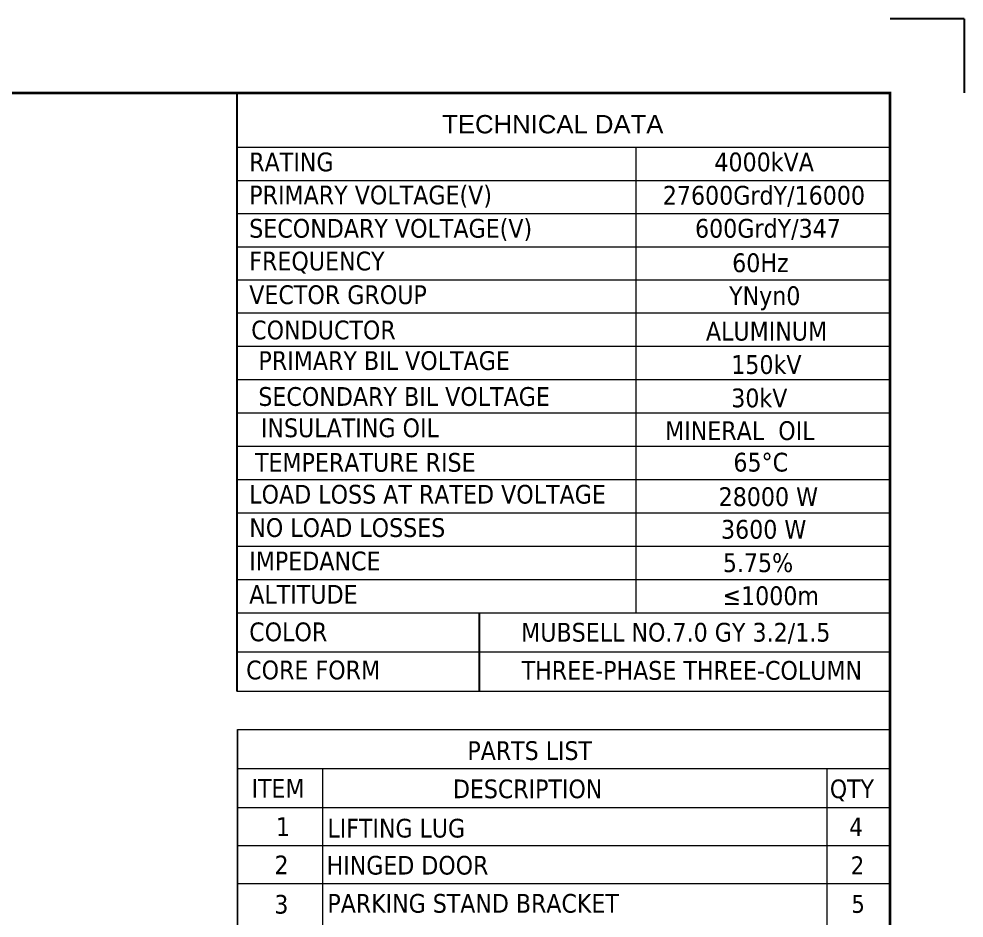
# Model space of a CAD drawing. Header units: millimetres. Extents: x 183355 to 194386, y -190559 to -183233.
# Drawn here: x 190567 to 193715, y -186229 to -183233 of the extents above; entities that cross this region are included whole.
import ezdxf
from ezdxf.enums import TextEntityAlignment as Align

# ---------------------------------------------------------------- set-up
doc = ezdxf.new("R2010")
doc.units = ezdxf.units.MM
doc.header["$LTSCALE"] = 13
doc.layers.add('1', color=4, linetype='Continuous')
doc.layers.add('6文字层', color=3, linetype='Continuous')
for name, color, linetype, lineweight in [('2细实线', 3, 'Continuous', 20), ('标注、文本', 3, 'Continuous', 25), ('铁心', 3, 'Continuous', 0)]:
    doc.layers.add(name, color=color, linetype=linetype, lineweight=lineweight)
doc.layers.add('paper', color=254, linetype='Continuous', plot=False)
doc.styles.add('PDF Arial', font='arial.ttf')
doc.styles.add('Tahoma$001', font='tahoma.ttf', dxfattribs={"height": 2.159784})
doc.styles.add('Tahoma_txtstyle_30.40_0_0', font='tahoma.ttf')

msp = doc.modelspace()

# ---------------------------------------------------------------- linework, layer by layer
at = {"layer": '1', "const_width": 8.634}
msp.add_lwpolyline([(183995.863, -190287.936), (193468.183, -190287.936), (193468.183, -183479.706), (183995.863, -183479.706), (183995.863, -190287.936)], dxfattribs=at)
at = {"layer": '2细实线', "linetype": 'ByBlock'}
msp.add_line((191294.284, -185600.092), (193468.183, -185600.092), dxfattribs=at)
at = {"layer": '6文字层'}
for points in [[(191292.779, -183479.706), (193468.183, -183479.706)], [(191292.779, -183479.706), (191292.779, -185472.591)], [(191294.284, -183479.706), (193468.183, -183479.706)], [(193468.183, -183479.706), (193468.183, -185211.787)], [(193468.183, -183479.706), (193468.183, -184767.391)]]:
    msp.add_lwpolyline(points, dxfattribs=at)
at = {"layer": 'paper'}
for q in [(193468.183, -183233.031), (193714.858, -183479.706)]:
    msp.add_line((193714.858, -183233.031), q, dxfattribs=at)
at = {"layer": '标注、文本'}
msp.add_line((192100.328, -185472.591), (192100.328, -185211.787), dxfattribs=at)
at = {"layer": '铁心'}
for points in [[(191292.779, -183660.044), (193468.183, -183660.044)], [(192622.016, -183660.044), (192622.016, -185211.787)], [(191292.779, -183771.182), (193468.183, -183771.182)], [(191292.779, -183881.272), (193468.183, -183881.272)], [(191292.779, -183992.41), (193468.183, -183992.41)], [(191292.779, -184102.5), (193468.183, -184102.5)], [(191292.779, -184212.59), (193468.183, -184212.59)], [(191292.779, -184323.728), (193468.183, -184323.728)], [(191292.779, -184434.867), (193468.183, -184434.867)], [(191292.779, -184546.005), (193468.183, -184546.005)], [(191292.779, -184656.095), (193468.183, -184656.095)], [(191292.779, -184767.233), (193468.183, -184767.233)], [(191292.779, -184767.233), (193468.183, -184767.233)], [(193468.183, -184767.391), (193468.183, -185026.786)], [(191292.779, -184878.372), (193468.183, -184878.372)], [(191292.779, -184989.51), (193468.183, -184989.51)], [(191292.779, -185100.648), (193468.183, -185100.648)], [(191292.779, -185211.787), (193468.183, -185211.787)], [(191292.779, -185211.787), (193468.183, -185211.787)], [(191292.779, -185211.787), (193468.183, -185211.787)], [(193468.183, -185211.787), (193468.183, -185471.361)], [(191292.779, -185342.189), (193468.183, -185342.189)], [(191292.779, -185342.189), (192716.68, -185342.189)], [(191292.78, -185342.189), (192716.68, -185342.189)], [(191292.779, -185472.591), (193468.183, -185472.591)], [(191292.779, -185472.591), (192716.68, -185472.591)], [(191292.78, -185472.591), (192716.68, -185472.591)], [(191294.284, -189054.561), (191294.284, -185600.092)], [(191294.284, -185600.092), (191294.284, -185730.546), (191294.284, -185730.546)], [(191294.284, -185730.546), (193468.183, -185730.546), (193468.183, -185860.692)], [(191294.284, -185730.546), (191294.284, -185860.692), (193468.183, -185860.692)], [(191578.383, -185730.546), (191578.383, -185860.692), (191578.383, -185860.692)], [(193257.481, -185730.546), (193257.481, -189054.561)], [(191294.284, -187009.257), (193468.183, -187009.257), (193468.183, -185860.692)], [(191294.284, -185860.692), (191294.284, -187009.257)], [(191578.383, -185860.692), (191578.383, -187009.257)], [(193468.183, -185987.664), (191294.284, -185987.664), (191294.284, -185987.664)], [(193468.183, -186115.165), (191294.284, -186115.165), (191294.284, -186115.165)]]:
    msp.add_lwpolyline(points, dxfattribs=at)

# ---------------------------------------------------------------- texts
for s, height, style, p in [('TECHNICAL DATA', 61.23886, 'PDF Arial', (191976.68, -183614.484)), ('RATING', 62.5336, 'Tahoma$001', (191333.927, -183740.776)), ('4000kVA', 62.5336, 'Tahoma$001', (192883.248, -183740.776)), ('PRIMARY VOLTAGE(V)', 62.53365, 'Tahoma$001', (191333.927, -183850.866)), ('27600GrdY/16000', 62.53365, 'Tahoma$001', (192711.32, -183851.914)), ('SECONDARY VOLTAGE(V)', 62.53365, 'Tahoma$001', (191333.927, -183962.004)), ('600GrdY/347', 62.53365, 'Tahoma$001', (192818.621, -183962.004)), ('FREQUENCY', 62.5336, 'Tahoma$001', (191333.927, -184071.046)), ('60Hz', 62.5336, 'Tahoma$001', (192942.404, -184076.694)), ('VECTOR GROUP', 62.53365, 'Tahoma$001', (191333.927, -184183.233)), ('YNyn0', 62.5336, 'Tahoma$001', (192932.087, -184186.476)), ('CONDUCTOR', 62.5336, 'Tahoma$001', (191340.365, -184300.686)), ('ALUMINUM', 62.5336, 'Tahoma$001', (192854.86, -184304.773)), ('150kV', 62.5336, 'Tahoma$001', (192939.294, -184415.912)), ('30kV', 62.5336, 'Tahoma$001', (192939.294, -184527.05)), ('MINERAL  OIL ', 62.53365, 'Tahoma$001', (192718.922, -184636.091)), ('LOAD LOSS AT RATED VOLTAGE', 62.53365, 'Tahoma$001', (191333.927, -184847.966)), ('28000 W', 62.5336, 'Tahoma$001', (192897.301, -184855.995)), ('NO LOAD LOSSES', 62.53365, 'Tahoma$001', (191333.927, -184959.104)), ('3600 W', 62.5336, 'Tahoma$001', (192905.176, -184964.895)), ('IMPEDANCE', 62.5336, 'Tahoma$001', (191333.927, -185070.242)), ('5.75%%%', 62.5336, 'Tahoma$001', (192911.198, -185076.037)), ('ALTITUDE', 62.5336, 'Tahoma$001', (191333.927, -185181.381)), ('≤1000m', 62.5336, 'Tahoma$001', (192910.216, -185186.054)), ('COLOR', 62.5336, 'Tahoma$001', (191333.834, -185306.513)), ('MUBSELL NO.7.0 GY 3.2/1.5', 62.53365, 'Tahoma$001', (192239.594, -185307.803)), ('CORE FORM', 62.5336, 'Tahoma$001', (191323.567, -185433.535)), ('THREE-PHASE THREE-COLUMN', 62.53365, 'Tahoma$001', (192240.98, -185434.953)), ('PARTS LIST', 62.3068, 'Tahoma_txtstyle_30.40_0_0', (192060.642, -185701.977)), ('ITEM', 62.3068, 'Tahoma_txtstyle_30.40_0_0', (191341.369, -185827.891)), ('DESCRIPTION', 62.30684, 'Tahoma_txtstyle_30.40_0_0', (192012.41, -185829.478)), ('QTY', 62.0327, 'Tahoma$001', (193267.673, -185829.193)), ('1', 62.307, 'Tahoma_txtstyle_30.40_0_0', (191422.843, -185955.392)), ('LIFTING LUG', 62.30684, 'Tahoma_txtstyle_30.40_0_0', (191594.384, -185960.494)), ('4', 61.153, 'Tahoma$001', (193332.206, -185955.392)), ('2', 62.307, 'Tahoma_txtstyle_30.40_0_0', (191418.081, -186082.893)), ('HINGED DOOR', 62.30684, 'Tahoma_txtstyle_30.40_0_0', (191591.739, -186083.951)), ('2', 59.574, 'Tahoma$001', (193337.497, -186082.893)), ('3', 62.307, 'Tahoma_txtstyle_30.40_0_0', (191417.552, -186214.097)), ('PARKING STAND BRACKET', 62.30684, 'Tahoma_txtstyle_30.40_0_0', (191594.384, -186210.922)), ('5', 59.279, 'Tahoma$001', (193339.613, -186211.452))]:
    msp.add_text(s, height=height, dxfattribs=dict(at, style=style)).set_placement(p)
at = {"layer": '铁心', "style": 'Tahoma$001'}
for s, p in [('PRIMARY BIL VOLTAGE', (191783.242, -184371.466)), ('SECONDARY BIL VOLTAGE', (191849.685, -184491.117)), ('INSULATING OIL', (191669.096, -184595.445)), ('TEMPERATURE RISE ', (191732.069, -184710.582))]:
    msp.add_text(s, height=62.53365, dxfattribs=at).set_placement(p, align=Align.MIDDLE)
msp.add_text('65%%DC', height=62.5336, dxfattribs=at).set_placement((192946.439, -184709.906), align=Align.MIDDLE_LEFT)

doc.saveas('drawing.dxf')
